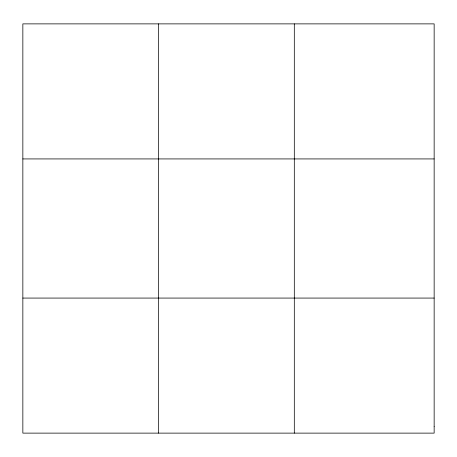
<?xml version="1.0" encoding="UTF-8"?>
<svg xmlns="http://www.w3.org/2000/svg" width="457" height="457" viewBox="0 0 457 457"><rect width="100%" height="100%" fill="white"/><g stroke="black" fill="none" stroke-linecap="round" stroke-linejoin="round"><path stroke-width="0.69" d="M158.579 23.878L158.579 433.122M294.308 23.878L294.308 433.122M22.85 158.927L434.15 158.927M22.85 298.073L434.15 298.073M434.15 426.695L434.15 433.122L22.85 433.122L22.85 23.878L434.15 23.878L434.15 426.695"/></g></svg>
